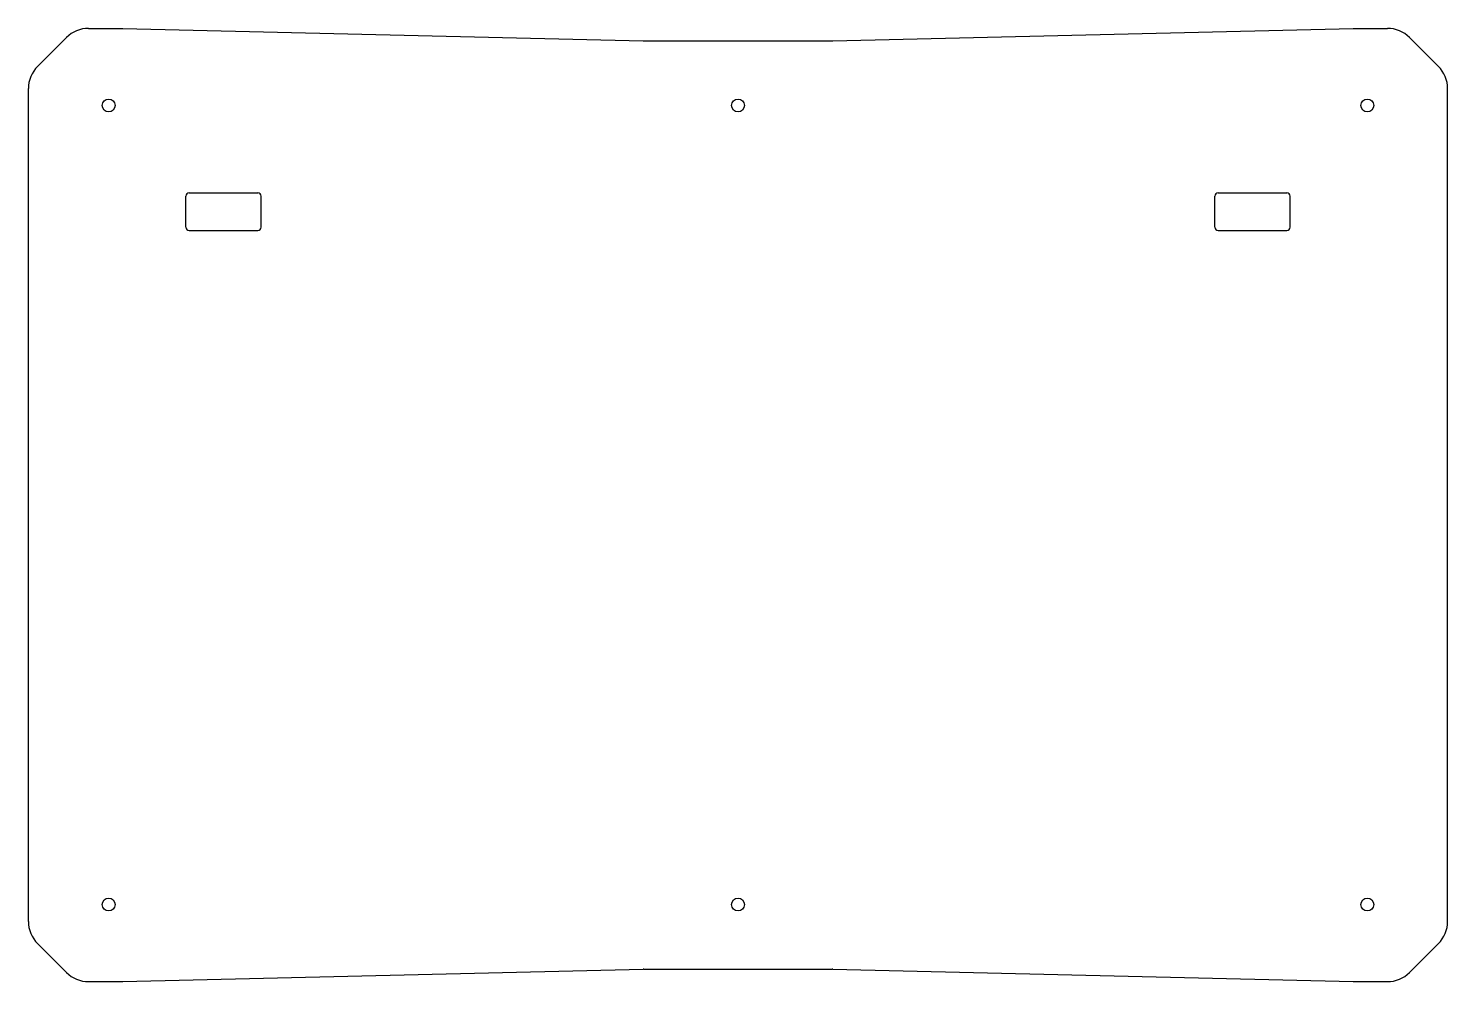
# Model space of a CAD drawing. Header units: millimetres. Extents: x -226 to 226, y -24 to 279.
import ezdxf

# ---------------------------------------------------------------- set-up
doc = ezdxf.new("R2010")
doc.units = ezdxf.units.MM
doc.linetypes.add('CENTERX2', pattern=[20.32, 12.7, -2.54, 2.54, -2.54])

msp = doc.modelspace()

# ---------------------------------------------------------------- linework, layer by layer
at = {"color": 7, "linetype": 'Continuous'}
for p, q in [((-222.57, 266.43), (-213.43, 275.57)), ((-206.36, 278.5), (-195.5, 278.5)), ((-195.5, 278.5), (-30.12, 274.5)), ((30.12, 274.5), (195.5, 278.5)), ((195.5, 278.5), (206.36, 278.5)), ((213.43, 275.57), (222.57, 266.43)), ((-29.88, 274.5), (29.88, 274.5)), ((-225.5, -5.36), (-225.5, 259.36)), ((225.5, -5.36), (225.5, 259.36)), ((-174.45, 226.2), (-152.55, 226.2)), ((152.55, 226.2), (174.45, 226.2)), ((-175.45, 215.3), (-175.45, 225.2)), ((-151.55, 215.3), (-151.55, 225.2)), ((151.55, 215.3), (151.55, 225.2)), ((175.45, 215.3), (175.45, 225.2)), ((-174.45, 214.3), (-152.55, 214.3)), ((152.55, 214.3), (174.45, 214.3)), ((-213.43, -21.57), (-222.57, -12.43)), ((213.43, -21.57), (222.57, -12.43)), ((-195.5, -24.5), (-30.12, -20.5)), ((-29.88, -20.5), (29.88, -20.5)), ((30.12, -20.5), (195.5, -24.5)), ((-206.36, -24.5), (-195.5, -24.5)), ((195.5, -24.5), (206.36, -24.5))]:
    msp.add_line(p, q, dxfattribs=at)
at = {"color": 7, "linetype": 'CENTERX2'}
for p, q in [((-225.5, 5.5), (-225.5, 248.5)), ((225.5, 5.5), (225.5, 248.5))]:
    msp.add_line(p, q, dxfattribs=at)
at = {"color": 7, "linetype": 'Continuous'}
for centre in [(-200, 254), (0, 254), (200, 254), (-200, 0), (0, 0), (200, 0)]:
    msp.add_circle(centre, 2.05, dxfattribs=at)
for centre, radius, start, end in [((-206.36, 268.5), 10, 90, 135), ((206.36, 268.5), 10, 45, 90), ((-29.88, 284.5), 10, 268.6155, 270), ((29.88, 284.5), 10, 270, 271.3845), ((-215.5, 259.36), 10, 135, 180), ((215.5, 259.36), 10, 0, 45), ((-174.45, 225.2), 1, 90, 180), ((-152.55, 225.2), 1, 0, 90), ((152.55, 225.2), 1, 90, 180), ((174.45, 225.2), 1, 0, 90), ((-174.45, 215.3), 1, 180, 270), ((-152.55, 215.3), 1, 270, 0), ((152.55, 215.3), 1, 180, 270), ((174.45, 215.3), 1, 270, 0), ((-215.5, -5.36), 10, 180, 225), ((215.5, -5.36), 10, 315, 0), ((-206.36, -14.5), 10, 225, 270), ((-29.88, -30.5), 10, 90, 91.3845), ((29.88, -30.5), 10, 88.6155, 90), ((206.36, -14.5), 10, 270, 315)]:
    msp.add_arc(centre, radius, start, end, dxfattribs=at)

doc.saveas('drawing.dxf')
